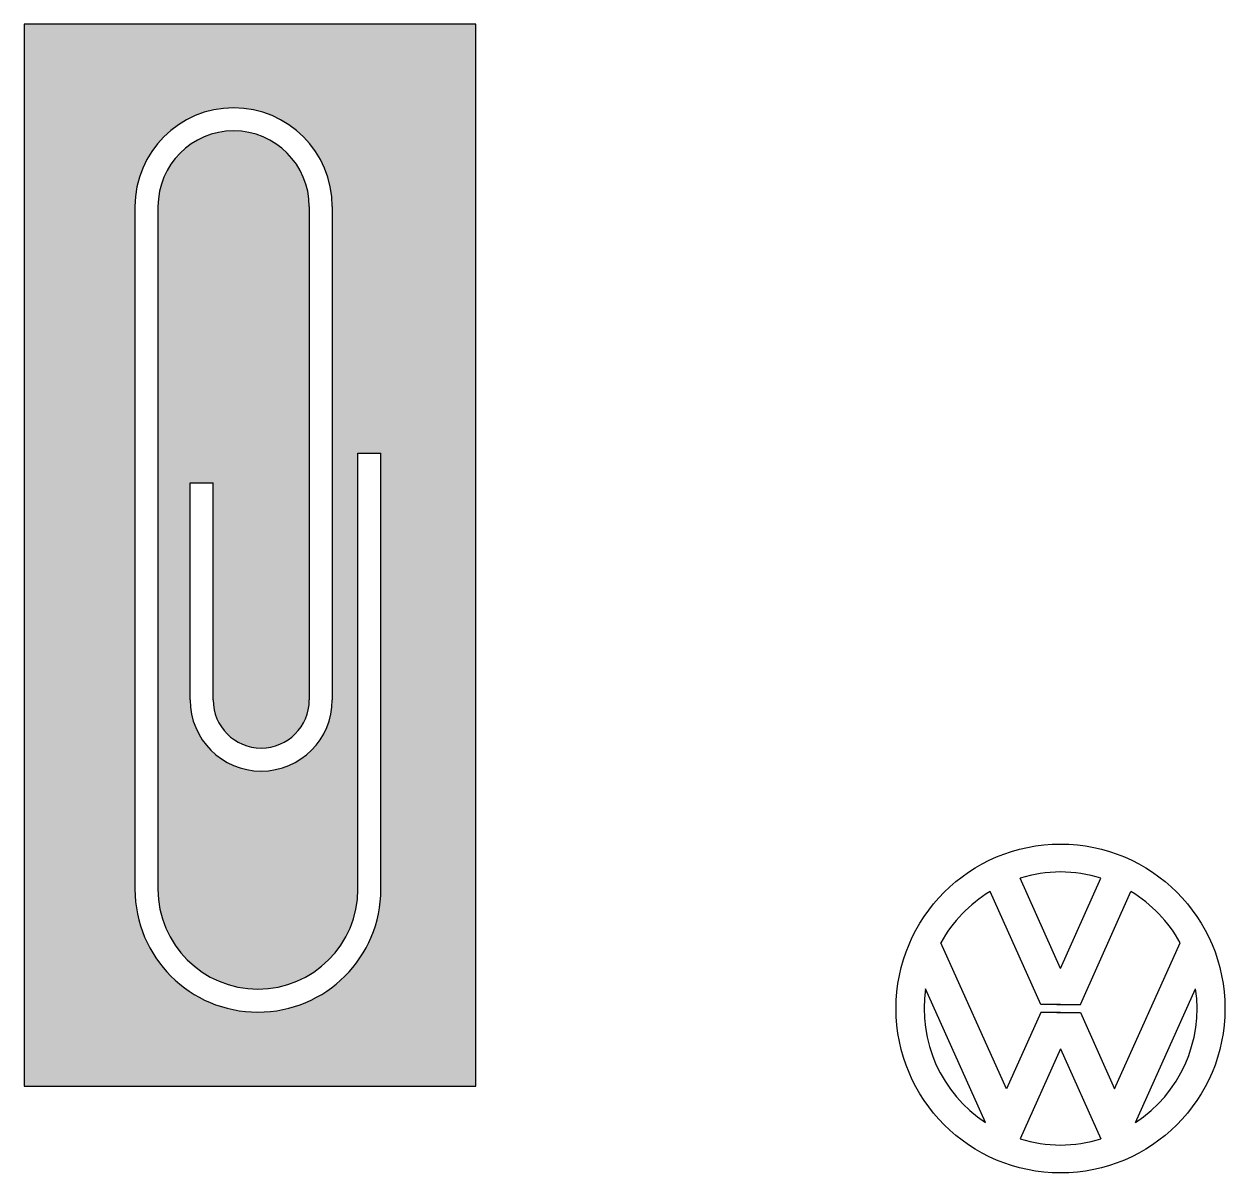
# Model space of a CAD drawing. Header units: millimetres. Extents: x 2188 to 2553, y 2203 to 2552.
import ezdxf

# ---------------------------------------------------------------- set-up
doc = ezdxf.new("R2010")
doc.units = ezdxf.units.MM

msp = doc.modelspace()

# ---------------------------------------------------------------- hatches: boundary and pattern name
at = {"true_color": 0x000000}
h = msp.add_hatch(color=18, dxfattribs=at)
h.dxf.hatch_style = 1
h.paths.add_polyline_path([(2324.92, 2552.35), (2187.54, 2552.35), (2187.54, 2229.46), (2324.92, 2229.46)])
h.paths.add_polyline_path([(2281.27, 2496.85), (2281.27, 2346.84, -1), (2238.05, 2346.84), (2238.05, 2412.86), (2245.05, 2412.86), (2245.05, 2346.84, 1), (2274.27, 2346.84), (2274.27, 2496.85, 1), (2228.27, 2496.85), (2228.27, 2289.34, 1), (2289.06, 2289.34), (2289.06, 2421.85), (2296.06, 2421.85), (2296.06, 2289.34, -1), (2221.27, 2289.34), (2221.27, 2496.85, -1)], flags=16)

# ---------------------------------------------------------------- linework, layer by layer
for p, q in [((2187.54, 2552.35), (2187.54, 2229.46)), ((2324.92, 2552.35), (2187.54, 2552.35)), ((2324.92, 2229.46), (2324.92, 2552.35)), ((2221.27, 2496.85), (2221.27, 2289.34)), ((2228.27, 2496.85), (2228.27, 2289.34)), ((2274.27, 2496.85), (2274.27, 2346.84)), ((2281.27, 2496.85), (2281.27, 2346.84)), ((2289.06, 2289.34), (2289.06, 2421.85)), ((2289.06, 2421.85), (2296.06, 2421.85)), ((2296.06, 2289.34), (2296.06, 2421.85)), ((2238.05, 2346.84), (2238.05, 2412.86)), ((2238.05, 2412.86), (2245.05, 2412.86)), ((2245.05, 2346.84), (2245.05, 2412.86)), ((2502.69, 2265.26), (2490.39, 2292.68)), ((2502.69, 2265.26), (2514.99, 2292.68)), ((2496.65, 2254.3), (2481.26, 2288.59)), ((2508.73, 2254.3), (2524.11, 2288.59)), ((2508.73, 2254.3), (2524.11, 2288.59)), ((2486.25, 2228.61), (2466.32, 2273.04)), ((2486.25, 2228.61), (2466.32, 2273.04)), ((2519.13, 2228.61), (2539.06, 2273.04)), ((2519.13, 2228.61), (2539.06, 2273.04)), ((2479.88, 2218.37), (2461.63, 2259.07)), ((2525.5, 2218.37), (2543.75, 2259.07)), ((2525.5, 2218.37), (2543.75, 2259.07)), ((2502.69, 2254.3), (2496.65, 2254.3)), ((2501.57, 2254.3), (2508.73, 2254.3)), ((2496.65, 2251.8), (2486.25, 2228.61)), ((2502.69, 2251.8), (2496.65, 2251.8)), ((2501.57, 2251.8), (2508.73, 2251.8)), ((2508.73, 2251.8), (2519.13, 2228.61)), ((2508.73, 2251.8), (2519.13, 2228.61)), ((2502.69, 2240.83), (2490.39, 2213.41)), ((2502.69, 2240.83), (2514.99, 2213.41)), ((2187.54, 2229.46), (2324.92, 2229.46))]:
    msp.add_line(p, q)
msp.add_circle((2502.69, 2253.05), 50)
for centre, radius, start, end in [((2251.27, 2496.85), 30, 0, 180), ((2251.27, 2496.85), 23, 0, 180), ((2259.66, 2346.84), 21.61, 180, 0), ((2259.66, 2346.84), 14.61, 180, 0), ((2502.69, 2253.05), 41.5, 72.7611, 107.2389), ((2258.67, 2289.34), 37.4, 180, 0), ((2258.67, 2289.34), 30.4, 180, 0), ((2502.69, 2253.05), 41.5, 121.0787, 151.2015), ((2502.69, 2253.05), 41.5, 28.7985, 58.9213), ((2502.69, 2253.05), 41.5, 171.6569, 236.6607), ((2502.69, 2253.05), 41.5, 303.3393, 8.3431), ((2502.69, 2253.05), 41.5, 252.7611, 287.2389)]:
    msp.add_arc(centre, radius, start, end)

doc.saveas('drawing.dxf')
